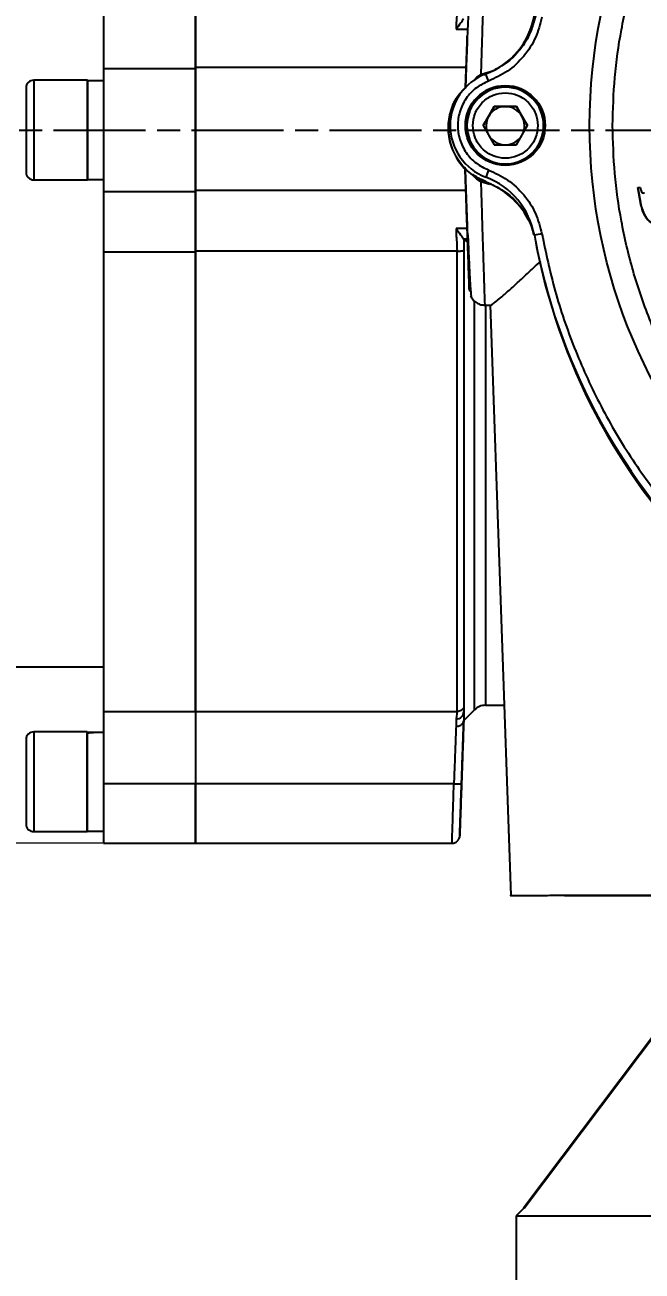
# Model space of a CAD drawing. Header units: millimetres. Extents: x 2136 to 4572, y 748 to 2471.
# Drawn here: x 3630.7 to 3711.2, y 2062.3 to 2224.8 of the extents above; entities that cross this region are included whole.
import ezdxf

# ---------------------------------------------------------------- set-up
doc = ezdxf.new("R2010")
doc.units = ezdxf.units.MM
doc.linetypes.add('AM_ISO08W050', pattern=[18, 12, -1.5, 3, -1.5])
for name, color, linetype, lineweight in [('AM_5', 3, 'Continuous', 25), ('AM_7', 4, 'AM_ISO08W050', 25), ('粗实线', 7, 'Continuous', 40)]:
    doc.layers.add(name, color=color, linetype=linetype, lineweight=lineweight)
doc.styles.add('SLDTEXTSTYLE1', font='txt.shx', dxfattribs={"width": 0.7, "bigfont": 'gbcbig.shx'})
doc.dimstyles.new('SLDDIMSTYLE12$0', dxfattribs={"dimtxt": 12, "dimasz": 10, "dimexe": 0, "dimexo": 0.0625, "dimgap": 0.875, "dimtad": 1, "dimdec": 1, "dimlfac": 1.8, "dimrnd": 1e-09, "dimzin": 12, "dimdsep": 46, "dimtxsty": 'SLDTEXTSTYLE1', "dimcen": 0.09, "dimdle": 8.16, "dimclrd": 3, "dimclre": 3, "dimadec": 0, "dimazin": 3, "dimtfac": 1, "dimtdec": 1, "dimtofl": 0, "dimtmove": 0, "dimatfit": 3, "dimfxl": 0, "dimfrac": 2, "dimtolj": 1, "dimlwd": 5, "dimlwe": 5, "dimarcsym": 0})

# ---------------------------------------------------------------- blocks, each defined once
blk = doc.blocks.new('*D47')
at = {"layer": 'AM_5', "color": 3, "lineweight": 5, "transparency": 16777216}
blk.add_line((3640.84, 2304.09), (3471.62, 2304.09), dxfattribs=at)
at = {"layer": 'AM_5', "color": 3, "linetype": 'Continuous', "lineweight": 5, "transparency": 16777216}
for p, q in [((3471.62, 2294.09), (3471.62, 2128.09)), ((3640.83, 2118.09), (3471.62, 2118.09))]:
    blk.add_line(p, q, dxfattribs=at)
at = {"layer": 'AM_5', "color": 3, "transparency": 16777216}
for points in [[(3469.96, 2294.09), (3473.29, 2294.09), (3471.62, 2304.09)], [(3469.96, 2128.09), (3473.29, 2128.09), (3471.62, 2118.09)]]:
    blk.add_solid(points, dxfattribs=at)
at = {"layer": 'Defpoints', "color": 0, "transparency": 16777216}
for p in [(3640.9, 2304.09), (3471.62, 2118.09), (3640.9, 2118.09)]:
    blk.add_point(p, dxfattribs=at)
at = {"layer": 'AM_5', "color": 0, "transparency": 16777216, "insert": (3464.75, 2211.09), "char_height": 12, "attachment_point": 5, "rotation": 90, "style": 'SLDTEXTSTYLE1'}
blk.add_mtext('\\A1;186', dxfattribs=at)

msp = doc.modelspace()

# ---------------------------------------------------------------- linework, layer by layer
at = {"color": 7, "linetype": 'Continuous', "lineweight": 25}
for p, q in [((3640.898, 2227.022), (3640.898, 2219.084)), ((3652.898, 2227.022), (3652.898, 2219.435)), ((3686.904, 2224.228), (3688.402, 2224.228)), ((3688.292, 2222.541), (3688.085, 2216.621)), ((3688.32, 2223.327), (3688.292, 2222.541)), ((3688.32, 2223.344), (3688.32, 2223.327)), ((3652.898, 2219.084), (3640.898, 2219.084)), ((3640.898, 2219.084), (3640.898, 2203.094)), ((3688.177, 2219.246), (3652.898, 2219.246)), ((3652.898, 2203.094), (3652.898, 2219.084)), ((3690.124, 2218.354), (3690.652, 2218.509)), ((3690.652, 2218.509), (3691.38, 2218.741)), ((3638.798, 2217.589), (3631.798, 2217.589)), ((3631.798, 2217.589), (3631.798, 2204.589)), ((3638.798, 2217.589), (3638.798, 2204.589)), ((3640.898, 2217.529), (3638.798, 2217.529)), ((3638.798, 2204.649), (3638.798, 2217.529)), ((3690.601, 2218.3), (3690.833, 2218.427)), ((3691.877, 2214.175), (3690.434, 2211.675)), ((3691.155, 2212.919), (3691.877, 2214.169)), ((3694.764, 2214.175), (3691.877, 2214.175)), ((3691.877, 2214.169), (3691.877, 2214.175)), ((3691.877, 2214.169), (3693.32, 2214.169)), ((3693.32, 2214.169), (3694.764, 2214.169)), ((3696.207, 2211.675), (3694.764, 2214.175)), ((3694.764, 2214.169), (3694.764, 2214.175)), ((3694.764, 2214.169), (3695.485, 2212.919)), ((3690.435, 2211.672), (3691.155, 2212.919)), ((3695.485, 2212.919), (3696.205, 2211.672)), ((3685.898, 2211.38), (3685.898, 2211.307)), ((3686.12, 2211.678), (3686.12, 2211.644)), ((3688.32, 2211.674), (3688.32, 2211.663)), ((3690.434, 2211.675), (3691.877, 2209.175)), ((3694.764, 2209.175), (3696.207, 2211.675)), ((3698.32, 2211.663), (3698.32, 2211.674)), ((3691.877, 2209.175), (3694.764, 2209.175)), ((3631.798, 2204.589), (3638.798, 2204.589)), ((3638.798, 2204.649), (3640.898, 2204.649)), ((3690.677, 2204.172), (3690.121, 2204.332)), ((3690.717, 2204.303), (3690.677, 2204.172)), ((3691.314, 2203.979), (3690.677, 2204.172)), ((3690.789, 2204.904), (3690.789, 2204.937)), ((3690.833, 2204.259), (3690.833, 2204.332)), ((3640.898, 2203.094), (3652.898, 2203.094)), ((3640.898, 2203.094), (3640.898, 2195.156)), ((3652.898, 2203.256), (3688.176, 2203.256)), ((3652.898, 2203.094), (3652.898, 2195.156)), ((3688.176, 2203.256), (3688.18, 2203.12)), ((3710.625, 2203.58), (3710.932, 2203.634)), ((3711.016, 2201.386), (3710.625, 2203.58)), ((3710.625, 2203.58), (3710.625, 2203.578)), ((3710.625, 2203.578), (3711.016, 2201.384)), ((3710.932, 2203.634), (3710.995, 2203.277)), ((3711.016, 2201.386), (3711.016, 2201.384)), ((3696.339, 2199.332), (3696.23, 2199.58)), ((3688.351, 2198.239), (3686.904, 2198.239)), ((3687.898, 2196.857), (3687.882, 2196.885)), ((3687.882, 2196.885), (3688.398, 2196.885)), ((3687.898, 2196.857), (3687.898, 2195.4)), ((3688.413, 2196.463), (3687.898, 2196.857)), ((3688.4, 2196.885), (3688.462, 2196.885)), ((3697.111, 2197.365), (3697.111, 2197.331)), ((3652.898, 2195.156), (3640.898, 2195.156)), ((3687.031, 2195.298), (3652.898, 2195.295)), ((3690.63, 2188.255), (3691.407, 2188.255)), ((3691.339, 2188.301), (3694.029, 2111.252)), ((3499.897, 2141.09), (3640.897, 2141.089)), ((3687.897, 2135.748), (3687.897, 2135.169)), ((3690.726, 2136.069), (3693.162, 2136.069)), ((3640.897, 2135.245), (3652.897, 2135.244)), ((3640.897, 2135.245), (3640.897, 2125.809)), ((3652.897, 2135.259), (3687.031, 2135.259)), ((3652.897, 2135.244), (3652.897, 2125.809)), ((3687.031, 2135.259), (3686.897, 2134.288)), ((3686.897, 2134.288), (3686.897, 2133.325)), ((3687.821, 2134.832), (3687.897, 2135.169)), ((3687.828, 2134.848), (3687.898, 2135.245)), ((3687.897, 2134.069), (3689.311, 2135.483)), ((3687.897, 2135.169), (3687.897, 2134.1)), ((3687.897, 2134.1), (3687.897, 2134.069)), ((3687.897, 2134.069), (3687.897, 2134.042)), ((3638.797, 2132.589), (3631.797, 2132.589)), ((3631.797, 2132.589), (3631.797, 2119.589)), ((3638.797, 2132.589), (3638.797, 2119.589)), ((3638.797, 2119.65), (3638.797, 2132.414)), ((3652.897, 2125.809), (3640.897, 2125.809)), ((3640.897, 2125.809), (3640.897, 2118.089)), ((3652.897, 2118.089), (3652.897, 2125.809)), ((3686.609, 2125.806), (3652.897, 2125.806)), ((3631.797, 2119.589), (3638.797, 2119.589)), ((3638.797, 2119.649), (3640.897, 2119.649)), ((3640.897, 2118.089), (3652.897, 2118.089)), ((3652.897, 2118.069), (3686.374, 2118.069)), ((3695.728, 2070.497), (3694.728, 2069.497)), ((3694.728, 2069.497), (3694.728, 2042.497)), ((3694.728, 2069.497), (3869.728, 2069.497))]:
    msp.add_line(p, q, dxfattribs=at)
at = {"color": 7, "linetype": 'Continuous', "lineweight": 25, "flags": 128}
for points in [[(3640.898, 2195.156), (3640.897, 2190.036), (3640.897, 2185.014), (3640.897, 2180.113), (3640.897, 2175.355), (3640.897, 2170.762), (3640.897, 2166.356), (3640.897, 2162.157), (3640.897, 2158.184), (3640.897, 2154.456), (3640.897, 2150.99), (3640.897, 2147.803), (3640.897, 2144.908), (3640.897, 2142.319), (3640.897, 2140.049), (3640.897, 2138.107), (3640.897, 2136.503), (3640.897, 2135.245)], [(3652.897, 2135.244), (3652.897, 2136.503), (3652.897, 2138.107), (3652.897, 2140.049), (3652.897, 2142.319), (3652.897, 2144.908), (3652.897, 2147.802), (3652.897, 2150.99), (3652.897, 2154.456), (3652.897, 2158.184), (3652.897, 2162.157), (3652.897, 2166.356), (3652.897, 2170.762), (3652.897, 2175.355), (3652.897, 2180.113), (3652.897, 2185.014), (3652.897, 2190.036), (3652.898, 2195.156)], [(3687.031, 2135.259), (3687.031, 2136.528), (3687.031, 2138.143), (3687.031, 2140.095), (3687.031, 2142.375), (3687.031, 2144.974), (3687.031, 2147.878), (3687.031, 2151.075), (3687.031, 2154.549), (3687.031, 2158.285), (3687.031, 2162.265), (3687.031, 2166.471), (3687.031, 2170.883), (3687.031, 2175.482), (3687.031, 2180.245), (3687.031, 2185.15), (3687.031, 2190.176), (3687.031, 2195.298)], [(3687.898, 2195.4), (3687.897, 2190.31), (3687.897, 2185.317), (3687.897, 2180.443), (3687.897, 2175.711), (3687.897, 2171.143), (3687.897, 2166.759), (3687.897, 2162.58), (3687.897, 2158.625), (3687.897, 2154.914), (3687.897, 2151.462), (3687.897, 2148.286), (3687.897, 2145.4), (3687.897, 2142.819), (3687.897, 2140.553), (3687.897, 2138.613), (3687.897, 2137.009), (3687.897, 2135.748)], [(3689.311, 2135.483), (3689.311, 2135.483), (3689.311, 2135.662), (3689.311, 2136.192), (3689.311, 2137.07), (3689.311, 2138.292), (3689.311, 2139.854), (3689.311, 2141.746), (3689.311, 2143.961), (3689.311, 2146.489), (3689.311, 2149.317), (3689.311, 2152.432), (3689.312, 2155.82), (3689.312, 2159.465), (3689.312, 2163.351), (3689.312, 2167.458), (3689.312, 2171.768), (3689.312, 2176.262), (3689.312, 2180.917), (3689.312, 2185.712), (3689.312, 2188.738)], [(3690.726, 2188.217), (3690.726, 2183.989), (3690.726, 2179.272), (3690.726, 2174.704), (3690.726, 2170.307), (3690.726, 2166.099), (3690.726, 2162.102), (3690.726, 2158.334), (3690.726, 2154.813), (3690.726, 2151.555), (3690.726, 2148.574), (3690.726, 2145.887), (3690.726, 2143.504), (3690.726, 2141.437), (3690.726, 2139.695), (3690.726, 2138.287), (3690.726, 2137.22), (3690.726, 2136.498), (3690.726, 2136.125), (3690.726, 2136.069)]]:
    msp.add_lwpolyline(points, dxfattribs=at)
at = {"color": 7, "linetype": 'Continuous', "lineweight": 25}
for centre, radius in [((3775.82, 2211.68), 71.5), ((3693.32, 2211.68), 5.2)]:
    msp.add_circle(centre, radius, dxfattribs=at)
for centre, radius, start, end in [((3687.272, 2227.779), 10, 290.58663, 349.69385), ((3631.798, 2216.589), 1, 89.99969, 179.99969), ((3693.32, 2211.678), 7.2, 110.58661, 179.99981), ((3382.012, 2101.639), 330.121, 20.5433, 20.71651), ((3693.32, 2211.663), 5.2, 0.00011, 179.99974), ((3693.32, 2211.674), 5, 359.99978, 179.99975), ((3693.32, 2211.669), 2.5, 89.99966, 149.9996), ((3693.32, 2211.669), 2.5, 29.99978, 89.99971), ((3693.32, 2211.669), 2.5, 149.99962, 207.09742), ((3693.32, 2211.669), 2.5, 332.90197, 29.99975), ((3693.398, 2211.307), 7.5, 179.99988, 250.00153), ((3693.32, 2211.678), 7.2, 179.99987, 249.41339), ((3693.32, 2211.674), 5, 179.99995, 359.99959), ((3693.32, 2211.663), 5, 179.99995, 359.99959), ((3693.32, 2211.669), 2.5, 212.9021, 265.89476), ((3693.32, 2211.669), 2.5, 274.10462, 327.09726), ((3631.798, 2205.589), 1, 179.99969, 269.99969), ((4004.689, 2087.837), 335.031, 159.37056, 159.54192), ((3687.272, 2195.576), 10, 10.30615, 69.41337), ((3687.413, 2194.862), 10, 28.14855, 70.0015), ((3719.144, 2080.394), 119.028, 100.18577, 100.66732), ((3775.82, 2211.678), 80, 190.30617, 259.69396), ((3775.897, 2211.305), 80, 190.52799, 258.6349), ((3690.726, 2134.069), 2, 89.99969, 134.99969), ((3631.797, 2131.589), 1, 89.99969, 179.99969), ((3631.797, 2120.589), 1, 179.99969, 269.99969)]:
    msp.add_arc(centre, radius, start, end, dxfattribs=at)
for centre, start_param, end_param in [((3638.797, 2126.089), 1.4765235, 1.5707963), ((3640.897, 2126.089), 1.5707963, 1.760193)]:
    msp.add_ellipse(centre, major_axis=(11.154, 0), ratio=0.5773503, start_param=start_param, end_param=end_param, dxfattribs=at)
for points, knots in [([(3707.32, 2211.686), (3707.375, 2213.775), (3707.485, 2217.953), (3708.395, 2224.292), (3709.881, 2230.645), (3712.055, 2237.01), (3714.886, 2243.233), (3718.399, 2249.256), (3722.554, 2254.948), (3727.297, 2260.209), (3732.558, 2264.953), (3738.25, 2269.107), (3744.273, 2272.621), (3750.496, 2275.452), (3756.862, 2277.623), (3763.214, 2279.119), (3769.553, 2279.996), (3775.82, 2280.281), (3782.087, 2279.996), (3788.426, 2279.119), (3794.779, 2277.624), (3801.144, 2275.452), (3807.368, 2272.621), (3813.39, 2269.107), (3819.082, 2264.953), (3824.344, 2260.209), (3829.087, 2254.948), (3833.241, 2249.256), (3836.755, 2243.233), (3839.586, 2237.01), (3841.76, 2230.645), (3843.246, 2224.292), (3844.156, 2217.953), (3844.265, 2213.775), (3844.32, 2211.686)], [0, 0, 0, 0, 0.02912361, 0.05824846, 0.08912004, 0.11999406, 0.1519015, 0.18431275, 0.21706879, 0.24999999, 0.2829312, 0.31568724, 0.34809849, 0.38000593, 0.41087751, 0.44175153, 0.47087453, 0.49999999, 0.52912299, 0.55824846, 0.58912004, 0.61999406, 0.6519015, 0.68431275, 0.71706879, 0.74999999, 0.7829312, 0.81568724, 0.84809849, 0.88000593, 0.91087751, 0.94175153, 0.97087515, 1, 1, 1, 1]), ([(3688.928, 2233.429), (3688.915, 2233.465), (3688.873, 2233.577), (3688.791, 2232.649), (3688.679, 2230.752), (3688.55, 2227.918), (3688.405, 2224.346), (3688.259, 2220.499), (3688.16, 2217.76), (3688.116, 2216.548)], [0, 0, 0, 0, 0.0766683, 0.2378832, 0.398102, 0.5574825, 0.7161906, 0.8743952, 1, 1, 1, 1]), ([(3690.643, 2234.547), (3690.641, 2234.497), (3690.637, 2234.394), (3690.612, 2233.624), (3690.58, 2232.613), (3690.544, 2231.484), (3690.496, 2229.978), (3690.431, 2227.97), (3690.346, 2225.31), (3690.243, 2222.095), (3690.165, 2219.63), (3690.124, 2218.354)], [0, 0, 0, 0, 0.1217334, 0.2456529, 0.3295313, 0.4143849, 0.5002146, 0.6112196, 0.7315209, 0.8611156, 1, 1, 1, 1]), ([(3687.032, 2227.164), (3687.02, 2226.762), (3686.999, 2226.055), (3686.922, 2225.218), (3686.895, 2224.642), (3686.901, 2224.357), (3686.904, 2224.228)], [0, 0, 0, 0, 0.39272652, 0.69002655, 0.85917042, 1, 1, 1, 1]), ([(3687.882, 2225.576), (3687.758, 2225.405), (3687.479, 2225.017), (3687.11, 2224.51), (3686.904, 2224.228)], [0, 0, 0, 0, 0.4434973, 1, 1, 1, 1]), ([(3698.095, 2225.813), (3697.861, 2224.91), (3697.386, 2223.073), (3695.802, 2220.66), (3693.71, 2218.67), (3691.987, 2217.875), (3691.14, 2217.484)], [0, 0, 0, 0, 0.24579633, 0.5, 0.75420367, 1, 1, 1, 1]), ([(3691.14, 2217.484), (3690.587, 2217.22), (3689.453, 2216.678), (3688.144, 2215.26), (3687.306, 2213.544), (3687.03, 2211.68), (3687.306, 2209.816), (3688.144, 2208.099), (3689.453, 2206.681), (3690.587, 2206.14), (3691.14, 2205.876)], [0, 0, 0, 0, 0.122089, 0.25, 0.377911, 0.5, 0.622089, 0.75, 0.877911, 1, 1, 1, 1]), ([(3689.251, 2217.56), (3689.363, 2217.708), (3689.605, 2218.028), (3689.943, 2218.24), (3690.124, 2218.354)], [0, 0, 0, 0, 0.4647089, 1, 1, 1, 1]), ([(3630.798, 2216.589), (3630.798, 2216.516), (3630.798, 2216.403), (3630.798, 2215.717), (3630.798, 2215.007), (3630.798, 2214.126), (3630.798, 2212.845), (3630.798, 2211.089), (3630.798, 2209.333), (3630.798, 2208.052), (3630.798, 2207.171), (3630.798, 2206.461), (3630.798, 2205.776), (3630.798, 2205.663), (3630.798, 2205.589)], [0, 0, 0, 0, 0.1197284, 0.1841803, 0.25, 0.3158197, 0.3802716, 0.5, 0.6197284, 0.6841803, 0.75, 0.8158197, 0.8802716, 1, 1, 1, 1]), ([(3690.833, 2204.332), (3690.138, 2204.657), (3688.75, 2205.307), (3687.16, 2207.019), (3686.133, 2209.086), (3685.777, 2211.384), (3686.146, 2213.657), (3686.98, 2215.515), (3687.871, 2216.358), (3688.205, 2216.675)], [0, 0, 0, 0, 0.1514487, 0.3028974, 0.4543462, 0.6057949, 0.7572436, 0.9086923, 1, 1, 1, 1]), ([(3689.07, 2211.675), (3689.127, 2212.21), (3689.214, 2213.032), (3689.744, 2214.022), (3690.293, 2214.702), (3690.974, 2215.254), (3691.963, 2215.768), (3693.32, 2216.028), (3694.677, 2215.768), (3695.667, 2215.254), (3696.348, 2214.702), (3696.896, 2214.022), (3697.426, 2213.032), (3697.514, 2212.21), (3697.57, 2211.675)], [0, 0, 0, 0, 0.1197284, 0.1841803, 0.25, 0.3158197, 0.3802716, 0.5, 0.6197284, 0.6841803, 0.75, 0.8158197, 0.8802716, 1, 1, 1, 1]), ([(3697.57, 2211.675), (3697.514, 2211.141), (3697.426, 2210.318), (3696.896, 2209.329), (3696.348, 2208.649), (3695.667, 2208.097), (3694.677, 2207.583), (3693.32, 2207.323), (3691.963, 2207.583), (3690.974, 2208.097), (3690.293, 2208.649), (3689.744, 2209.329), (3689.214, 2210.319), (3689.127, 2211.141), (3689.07, 2211.675)], [0, 0, 0, 0, 0.1197284, 0.1841803, 0.25, 0.3158197, 0.3802716, 0.5, 0.6197284, 0.6841803, 0.75, 0.8158197, 0.8802716, 1, 1, 1, 1]), ([(3844.32, 2211.686), (3844.265, 2209.597), (3844.156, 2205.419), (3843.246, 2199.08), (3841.76, 2192.728), (3839.586, 2186.362), (3836.755, 2180.139), (3833.241, 2174.116), (3829.087, 2168.424), (3824.344, 2163.163), (3819.082, 2158.42), (3813.39, 2154.265), (3807.368, 2150.752), (3801.145, 2147.92), (3794.779, 2145.749), (3788.427, 2144.254), (3782.088, 2143.376), (3775.82, 2143.091), (3769.553, 2143.376), (3763.214, 2144.254), (3756.862, 2145.749), (3750.496, 2147.92), (3744.273, 2150.752), (3738.25, 2154.265), (3732.558, 2158.42), (3727.297, 2163.163), (3722.554, 2168.424), (3718.399, 2174.116), (3714.886, 2180.139), (3712.055, 2186.362), (3709.881, 2192.728), (3708.395, 2199.08), (3707.485, 2205.419), (3707.375, 2209.597), (3707.32, 2211.686)], [0, 0, 0, 0, 0.0291236, 0.0582485, 0.08912, 0.1199941, 0.1519015, 0.1843128, 0.2170688, 0.25, 0.2829312, 0.3156872, 0.3480985, 0.3800059, 0.4108775, 0.4417515, 0.4708745, 0.5, 0.529123, 0.5582485, 0.58912, 0.6199941, 0.6519015, 0.6843128, 0.7170688, 0.75, 0.7829312, 0.8156872, 0.8480985, 0.8800059, 0.9108775, 0.9417515, 0.9708751, 1, 1, 1, 1]), ([(3688.079, 2206.109), (3688.101, 2205.466), (3688.165, 2203.648), (3688.262, 2200.862), (3688.367, 2197.857), (3688.457, 2195.256), (3688.532, 2193.12), (3688.587, 2191.522), (3688.623, 2190.499), (3688.637, 2190.091), (3688.629, 2190.301), (3688.6, 2191.131), (3688.55, 2192.549), (3688.481, 2194.52), (3688.395, 2196.983), (3688.294, 2199.852), (3688.218, 2202.031), (3688.18, 2203.12)], [0, 0, 0, 0, 0.0375957, 0.1063366, 0.1750804, 0.243824, 0.3125667, 0.3813092, 0.4500521, 0.518795, 0.587537, 0.6562791, 0.7250226, 0.7937664, 0.8625103, 0.9312548, 1, 1, 1, 1]), ([(3688.176, 2203.256), (3688.17, 2203.412), (3688.159, 2203.733), (3688.118, 2204.903), (3688.085, 2205.866), (3688.082, 2205.954)], [0, 0, 0, 0, 0.4620596, 0.9510913, 1, 1, 1, 1]), ([(3688.317, 2199.254), (3688.315, 2199.301), (3688.312, 2199.372), (3688.298, 2199.794), (3688.28, 2200.311), (3688.255, 2201.004), (3688.227, 2201.831), (3688.2, 2202.611), (3688.173, 2203.39), (3688.144, 2204.216), (3688.119, 2204.907), (3688.101, 2205.421), (3688.087, 2205.84), (3688.084, 2205.909), (3688.083, 2205.954)], [0, 0, 0, 0, 0.1213599, 0.1847896, 0.2498693, 0.3550213, 0.4225846, 0.5, 0.5774194, 0.644984, 0.7501306, 0.8152129, 0.8786435, 1, 1, 1, 1]), ([(3691.14, 2205.876), (3691.987, 2205.485), (3693.71, 2204.69), (3695.802, 2202.7), (3697.386, 2200.286), (3697.861, 2198.449), (3698.095, 2197.546)], [0, 0, 0, 0, 0.24579633, 0.5, 0.75420367, 1, 1, 1, 1]), ([(3690.121, 2204.332), (3689.948, 2204.446), (3689.593, 2204.681), (3689.259, 2205.028), (3689.157, 2205.262), (3689.143, 2205.294)], [0, 0, 0, 0, 0.44903943, 0.92413199, 1, 1, 1, 1]), ([(3690.121, 2204.332), (3690.16, 2203.109), (3690.235, 2200.743), (3690.323, 2197.953), (3690.39, 2195.852), (3690.44, 2194.304), (3690.494, 2192.62), (3690.547, 2190.945), (3690.593, 2189.49), (3690.621, 2188.607), (3690.633, 2188.22), (3690.631, 2188.291), (3690.63, 2188.306)], [0, 0, 0, 0, 0.1340749, 0.2594439, 0.3382255, 0.41313, 0.4841574, 0.6085038, 0.7306346, 0.850552, 0.9682583, 1, 1, 1, 1]), ([(3690.833, 2204.332), (3691.624, 2203.975), (3693.208, 2203.262), (3695.112, 2201.459), (3696.46, 2199.497), (3696.852, 2198.065), (3697.015, 2197.469)], [0, 0, 0, 0, 0.2693299, 0.5386597, 0.8079896, 1, 1, 1, 1]), ([(3710.995, 2203.277), (3711.013, 2203.192), (3711.039, 2203.071), (3711.134, 2202.948), (3711.229, 2202.893), (3711.349, 2202.873), (3711.438, 2202.884), (3711.484, 2202.89)], [0, 0, 0, 0, 0.35696, 0.5062957, 0.6288316, 0.8071132, 1, 1, 1, 1]), ([(3716.206, 2198.569), (3715.538, 2198.479), (3714.476, 2198.334), (3713.083, 2198.588), (3712.148, 2199.112), (3711.437, 2199.957), (3711.138, 2200.775), (3711.035, 2201.29), (3711.016, 2201.386)], [0, 0, 0, 0, 0.2981143, 0.4743939, 0.6200678, 0.7658819, 0.9565068, 1, 1, 1, 1]), ([(3711.016, 2201.384), (3711.134, 2200.91), (3711.334, 2200.109), (3712.066, 2199.18), (3713.026, 2198.595), (3714.461, 2198.33), (3715.55, 2198.478), (3716.206, 2198.567)], [0, 0, 0, 0, 0.2147875, 0.363839, 0.5132044, 0.70643, 1, 1, 1, 1]), ([(3686.904, 2198.239), (3686.901, 2198.06), (3686.894, 2197.597), (3686.981, 2196.632), (3687.012, 2195.808), (3687.031, 2195.298)], [0, 0, 0, 0, 0.1942422, 0.5006255, 1, 1, 1, 1]), ([(3686.904, 2198.239), (3687.107, 2197.959), (3687.477, 2197.45), (3687.756, 2197.06), (3687.882, 2196.885)], [0, 0, 0, 0, 0.5512851, 1, 1, 1, 1]), ([(3688.439, 2197.446), (3688.473, 2196.595), (3688.555, 2194.53), (3688.669, 2192.063), (3688.78, 2190.161), (3688.861, 2189.236), (3688.902, 2189.34), (3688.916, 2189.374)], [0, 0, 0, 0, 0.1663905, 0.4035453, 0.6419371, 0.881799, 1, 1, 1, 1]), ([(3698.095, 2197.546), (3698.621, 2195.05), (3699.684, 2190.013), (3702.222, 2182.636), (3705.492, 2175.394), (3709.554, 2168.415), (3714.366, 2161.812), (3719.858, 2155.718), (3725.952, 2150.226), (3732.555, 2145.414), (3739.534, 2141.351), (3746.776, 2138.082), (3754.153, 2135.543), (3759.191, 2134.481), (3761.687, 2133.954)], [0, 0, 0, 0, 0.0799588, 0.1613715, 0.2441424, 0.3288926, 0.4142166, 0.5, 0.5857784, 0.6711024, 0.7558576, 0.8386237, 0.9200388, 1, 1, 1, 1]), ([(3691.407, 2188.281), (3691.418, 2188.275), (3691.458, 2188.25), (3691.748, 2188.441), (3692.283, 2188.855), (3693.075, 2189.531), (3694.114, 2190.456), (3695.446, 2191.674), (3696.734, 2192.869), (3697.64, 2193.719), (3697.945, 2194.005)], [0, 0, 0, 0, 0.0472969, 0.1728497, 0.3043941, 0.4397908, 0.5874926, 0.7427969, 0.9134319, 1, 1, 1, 1]), ([(3688.753, 2190.604), (3688.718, 2190.36), (3688.671, 2190.042), (3688.659, 2190.117), (3688.656, 2190.135)], [0, 0, 0, 0, 0.7636811, 1, 1, 1, 1]), ([(3688.793, 2189.473), (3688.89, 2189.291), (3689.086, 2188.926), (3689.569, 2188.529), (3690.123, 2188.284), (3690.51, 2188.266), (3690.697, 2188.256)], [0, 0, 0, 0, 0.2550203, 0.5141547, 0.7657096, 1, 1, 1, 1]), ([(3686.897, 2133.325), (3686.995, 2133.331), (3687.172, 2133.34), (3687.408, 2133.423), (3687.638, 2133.558), (3687.804, 2133.745), (3687.885, 2133.943), (3687.893, 2134.053), (3687.897, 2134.1)], [0, 0, 0, 0, 0.1874448, 0.3409821, 0.4929365, 0.7407612, 0.8890397, 1, 1, 1, 1]), ([(3687.608, 2125.804), (3687.637, 2126.623), (3687.693, 2128.228), (3687.771, 2130.475), (3687.841, 2132.494), (3687.879, 2133.563), (3687.897, 2134.1)], [0, 0, 0, 0, 0.2568471, 0.5031719, 0.7503964, 1, 1, 1, 1]), ([(3687.897, 2134.042), (3687.879, 2133.528), (3687.843, 2132.503), (3687.775, 2130.544), (3687.696, 2128.287), (3687.638, 2126.633), (3687.608, 2125.774)], [0, 0, 0, 0, 0.2403635, 0.4802116, 0.7299606, 1, 1, 1, 1]), ([(3686.897, 2133.325), (3686.879, 2132.864), (3686.842, 2131.897), (3686.775, 2130.132), (3686.695, 2128.078), (3686.64, 2126.631), (3686.609, 2125.806)], [0, 0, 0, 0, 0.2388489, 0.4999327, 0.7148242, 1, 1, 1, 1]), ([(3630.797, 2131.589), (3630.797, 2131.516), (3630.797, 2131.403), (3630.797, 2130.717), (3630.797, 2130.007), (3630.797, 2129.126), (3630.797, 2127.845), (3630.797, 2126.781), (3630.797, 2126.089)], [0, 0, 0, 0, 0.2394568, 0.3683607, 0.5, 0.6316393, 0.7605432, 1, 1, 1, 1]), ([(3630.797, 2126.089), (3630.797, 2125.397), (3630.797, 2124.333), (3630.797, 2123.052), (3630.797, 2122.171), (3630.797, 2121.461), (3630.797, 2120.776), (3630.797, 2120.663), (3630.797, 2120.589)], [0, 0, 0, 0, 0.2394568, 0.3683607, 0.5, 0.6316393, 0.7605432, 1, 1, 1, 1]), ([(3652.897, 2125.806), (3652.897, 2124.789), (3652.897, 2122.754), (3652.897, 2120.16), (3652.897, 2118.563), (3652.897, 2117.877), (3652.897, 2118.071), (3652.897, 2118.072)], [0, 0, 0, 0, 0.24965667, 0.49931334, 0.74897002, 0.99862669, 1, 1, 1, 1]), ([(3686.374, 2118.115), (3686.374, 2118.104), (3686.373, 2118.062), (3686.384, 2118.456), (3686.417, 2119.504), (3686.47, 2121.282), (3686.537, 2123.447), (3686.583, 2124.948), (3686.609, 2125.806)], [0, 0, 0, 0, 0.0507582, 0.1966055, 0.4050787, 0.6314078, 0.7892811, 1, 1, 1, 1]), ([(3687.608, 2125.804), (3687.595, 2125.8), (3687.574, 2125.794), (3687.449, 2125.791), (3687.32, 2125.79), (3687.16, 2125.792), (3686.927, 2125.796), (3686.734, 2125.802), (3686.609, 2125.806)], [0, 0, 0, 0, 0.2394737, 0.3683715, 0.5, 0.6316285, 0.7605263, 1, 1, 1, 1]), ([(3687.608, 2125.774), (3687.577, 2124.882), (3687.515, 2123.098), (3687.436, 2120.861), (3687.384, 2119.374), (3687.366, 2118.86), (3687.384, 2119.391), (3687.437, 2120.89), (3687.515, 2123.132), (3687.577, 2124.913), (3687.608, 2125.804)], [0, 0, 0, 0, 0.12511321, 0.25020382, 0.37530181, 0.50039159, 0.6254154, 0.75032601, 0.87515536, 1, 1, 1, 1]), ([(3687.444, 2121.078), (3687.444, 2121.086), (3687.462, 2121.587), (3687.52, 2123.253), (3687.579, 2124.954), (3687.608, 2125.774)], [0, 0, 0, 0, 0.0074222, 0.5212583, 1, 1, 1, 1]), ([(3686.331, 2118.07), (3686.406, 2118.072), (3686.552, 2118.077), (3686.776, 2118.159), (3686.955, 2118.274), (3687.078, 2118.388), (3687.155, 2118.475), (3687.219, 2118.562), (3687.269, 2118.645), (3687.398, 2118.913), (3687.35, 2119.03), (3687.399, 2119.565), (3687.428, 2120.533), (3687.444, 2121.078)], [0, 0, 0, 0, 0.0475591, 0.0923752, 0.1307592, 0.147079, 0.161791, 0.1758924, 0.1909925, 0.2088499, 0.3792668, 0.6505862, 1, 1, 1, 1]), ([(3694.029, 2111.252), (3694.029, 2111.252), (3693.918, 2111.254), (3694.302, 2111.26), (3695.225, 2111.267), (3696.855, 2111.275), (3699.036, 2111.281), (3701.728, 2111.287), (3704.837, 2111.291), (3708.268, 2111.294), (3711.913, 2111.296), (3715.655, 2111.297), (3719.378, 2111.296), (3722.964, 2111.293), (3726.299, 2111.29), (3729.281, 2111.285), (3731.802, 2111.279), (3733.84, 2111.272), (3734.689, 2111.267), (3735.114, 2111.264)], [0, 0, 0, 0, 0.00002617, 0.06252453, 0.1250229, 0.18752126, 0.25001962, 0.31251799, 0.37501635, 0.43751472, 0.50001308, 0.56251145, 0.62500981, 0.68750818, 0.75000654, 0.81250491, 0.87500327, 0.93750164, 1, 1, 1, 1])]:
    msp.add_open_spline(points, degree=3, knots=knots, dxfattribs=at)
for points in [[(3652.898, 2219.246), (3652.898, 2219.39), (3652.898, 2219.677), (3652.898, 2221.452), (3652.898, 2223.986), (3652.898, 2226.112), (3652.898, 2227.175)], [(3697.244, 2225.997), (3697.023, 2225.158), (3696.579, 2223.48), (3695.119, 2221.297), (3693.206, 2219.498), (3691.624, 2218.784), (3690.833, 2218.427)], [(3652.898, 2219.246), (3652.898, 2219.098), (3652.898, 2218.801), (3652.898, 2216.944), (3652.898, 2214.342), (3652.898, 2211.268), (3652.898, 2208.192), (3652.898, 2205.583), (3652.898, 2203.715), (3652.898, 2203.409), (3652.898, 2203.256)], [(3652.898, 2195.295), (3652.898, 2196.358), (3652.898, 2198.486), (3652.898, 2201.026), (3652.898, 2202.812), (3652.898, 2203.108), (3652.898, 2203.256)], [(3652.898, 2195.295), (3652.898, 2192.871), (3652.897, 2188.023), (3652.897, 2181.005), (3652.897, 2174.256), (3652.897, 2167.851), (3652.897, 2161.847), (3652.897, 2156.3), (3652.897, 2151.26), (3652.897, 2146.777), (3652.897, 2142.888), (3652.897, 2139.644), (3652.897, 2137.014), (3652.897, 2135.844), (3652.897, 2135.259)], [(3687.031, 2195.298), (3687.119, 2195.299), (3687.293, 2195.302), (3687.537, 2195.323), (3687.749, 2195.356), (3687.848, 2195.385), (3687.898, 2195.4)], [(3687.897, 2135.748), (3687.848, 2135.677), (3687.749, 2135.535), (3687.536, 2135.381), (3687.293, 2135.278), (3687.118, 2135.265), (3687.031, 2135.259)], [(3652.897, 2135.259), (3652.897, 2134.924), (3652.897, 2134.255), (3652.897, 2132.004), (3652.897, 2129.118), (3652.897, 2126.91), (3652.897, 2125.806)], [(3686.897, 2134.288), (3687.028, 2134.301), (3687.288, 2134.328), (3687.629, 2134.529), (3687.757, 2134.731), (3687.821, 2134.832)], [(3701.029, 2111.252), (3701.081, 2111.253), (3701.185, 2111.257), (3702.018, 2111.263), (3703.311, 2111.268), (3705.066, 2111.273), (3707.2, 2111.277), (3709.637, 2111.279), (3712.28, 2111.281), (3715.029, 2111.282), (3717.778, 2111.281), (3720.421, 2111.279), (3722.857, 2111.276), (3724.992, 2111.273), (3726.746, 2111.268), (3728.04, 2111.263), (3728.872, 2111.257), (3728.977, 2111.253), (3729.029, 2111.251)], [(3729.029, 2111.251), (3728.977, 2111.249), (3728.872, 2111.246), (3728.04, 2111.24), (3726.746, 2111.235), (3724.992, 2111.23), (3722.857, 2111.226), (3720.421, 2111.224), (3717.778, 2111.222), (3715.029, 2111.221), (3712.28, 2111.222), (3709.637, 2111.224), (3707.2, 2111.226), (3705.066, 2111.23), (3703.311, 2111.235), (3702.018, 2111.24), (3701.185, 2111.246), (3701.081, 2111.25), (3701.029, 2111.252)]]:
    msp.add_open_spline(points, degree=3, dxfattribs=at)
at = {"layer": 'AM_7'}
msp.add_line((3490.398, 2211.089), (4128.614, 2211.089), dxfattribs=at)
at = {"layer": '粗实线', "linetype": 'ByBlock'}
msp.add_line((3713.397, 2093.905), (3695.728, 2070.497), dxfattribs=at)

# ---------------------------------------------------------------- dimensions: what is measured, and where the dimension line sits
at = {"layer": 'AM_5'}
dim = msp.add_linear_dim(base=(3471.623, 2118.089), p1=(3640.898, 2304.089), p2=(3640.897, 2118.089), angle=90, dimstyle='SLDDIMSTYLE12$0', override={"dimlfac": 1, "dimpost": ''}, dxfattribs=at)
dim.commit()
dim.dimension.update_dxf_attribs({"geometry": '*D47', "text_midpoint": (3464.748, 2211.089)})

doc.saveas('drawing.dxf')
